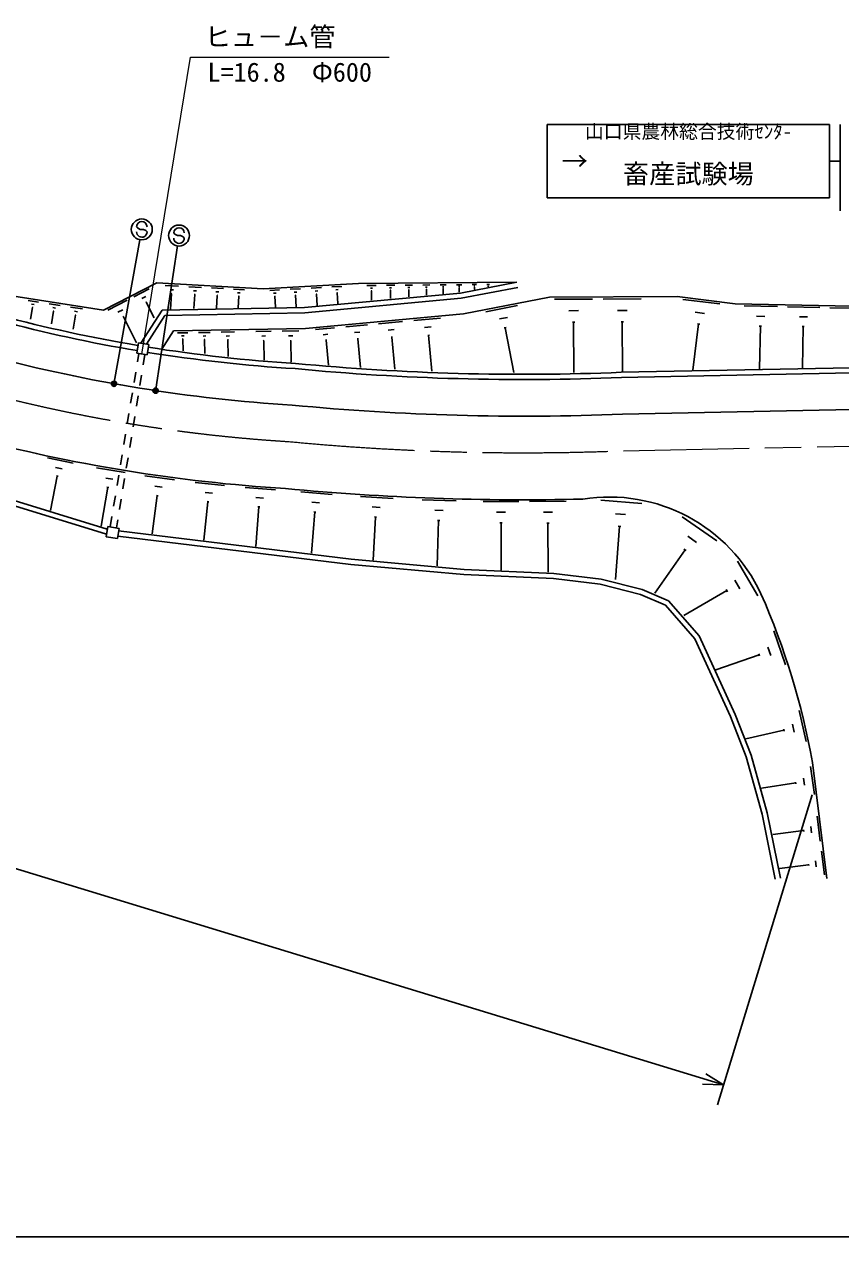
# Model space of a CAD drawing. Units: millimetres, scale not verified. Extents: x 0 to 700000, y -47500 to 447500.
# Drawn here: x 172378 to 250457, y 205000 to 320955 of the extents above; entities that cross this region are included whole.
import ezdxf
from ezdxf.enums import TextEntityAlignment as Align

# ---------------------------------------------------------------- set-up
doc = ezdxf.new("R2010")
doc.units = ezdxf.units.MM
doc.header["$LTSCALE"] = 1000
doc.header["$PDMODE"] = 32
doc.header["$PDSIZE"] = 500
doc.linetypes.add('CHAIN', pattern=[18.5, 12, -1.5, 3.5, -1.5])
for name, color, linetype, lineweight in [('M-STR-HTXT', 7, 'Continuous', 13), ('M-STR-STRC', 7, 'Continuous', 25), ('M-TTL-BAND', 7, 'Continuous', 25), ('S-TTL', 7, 'Continuous', 25)]:
    doc.layers.add(name, color=color, linetype=linetype, lineweight=lineweight)
doc.styles.add('ＭＳ ゴシック', font='')
doc.styles.get('ＭＳ ゴシック').set_extended_font_data('MS Gothic')

msp = doc.modelspace()

# ---------------------------------------------------------------- linework, layer by layer
at = {"layer": 'M-STR-HTXT'}
for p, q in [((183626, 289413), (188264, 317792)), ((188264, 317792), (207264, 317792))]:
    msp.add_line(p, q, dxfattribs=at)
at = {"layer": 'M-STR-STRC'}
for p, q in [((222393, 304354), (222393, 311354)), ((222393, 311354), (249393, 311354)), ((249393, 304354), (249393, 311354)), ((250393, 311354), (250393, 303102)), ((250393, 307854), (249393, 307854)), ((222393, 304354), (249393, 304354)), ((183220, 301477), (183120, 301595)), ((180988, 286721), (183438, 300352)), ((183465, 301338), (183220, 301477)), ((183765, 301335), (183465, 301338)), ((184011, 301223), (183765, 301335)), ((184116, 301087), (184011, 301223)), ((186781, 300887), (186682, 301005)), ((187026, 300748), (186781, 300887)), ((187327, 300746), (187026, 300748)), ((187572, 300634), (187327, 300746)), ((187678, 300497), (187572, 300634)), ((184952, 286064), (187027, 299758)), ((60067, 274272), (239250, 219515)), ((247725, 247249), (238666, 217603)), ((239250, 219515), (237554, 220575)), ((237252, 219585), (239250, 219515))]:
    msp.add_line(p, q, dxfattribs=at)
for centre, radius in [((183615, 301336), 1000), ((187177, 300747), 1000), ((180962, 286573), 150), ((180962, 286573), 120), ((180962, 286573), 90), ((180962, 286573), 60), ((180962, 286573), 30), ((184930, 285916), 150), ((184930, 285916), 120), ((184930, 285916), 90), ((184930, 285916), 60), ((184930, 285916), 30)]:
    msp.add_circle(centre, radius, dxfattribs=at)
for centre, start, end in [((183620, 301591), 359.55488, 179.55488), ((187182, 301001), 359.55488, 179.55488), ((183617, 301091), 179.55488, 359.55488), ((187178, 300501), 179.55488, 359.55488)]:
    msp.add_arc(centre, 500, start, end, dxfattribs=at)
for p in [(180962, 286573), (184930, 285916)]:
    msp.add_point(p, dxfattribs=at)
at = {"layer": 'M-TTL-BAND', "color": 2, "linetype": 'CHAIN', "lineweight": 13}
msp.add_line((229690, 280170), (266933, 280920), dxfattribs=at)
at = {"layer": 'M-TTL-BAND'}
msp.add_line((40000, 205000), (579000, 205000), dxfattribs=at)
at = {"layer": 'M-TTL-BAND', "color": 2, "linetype": 'CHAIN', "lineweight": 13}
for centre, radius, start, end in [((206876, 430763), 150000, 255.3302, 266.50296), ((220113, 515475), 235499, 264.54521, 272.33072)]:
    msp.add_arc(centre, radius, start, end, dxfattribs=at)
at = {"layer": 'S-TTL'}
for p, q in [((164866, 295979), (179949, 293623)), ((179949, 293623), (185045, 296223)), ((185045, 296223), (195224, 295664)), ((185855, 295978), (187141, 295908)), ((188116, 295854), (189319, 295788)), ((190295, 295735), (191417, 295673)), ((195224, 295664), (204337, 296172)), ((199800, 295719), (200796, 295775)), ((201786, 295830), (202746, 295883)), ((204337, 296172), (219489, 296285)), ((205140, 295978), (206023, 295985)), ((205473, 295716), (205694, 295717)), ((207004, 295992), (207808, 295998)), ((207307, 295753), (207508, 295755)), ((208790, 296005), (209518, 296011)), ((209065, 295789), (209247, 295791)), ((210503, 296018), (211157, 296023)), ((210749, 295824), (210913, 295825)), ((212143, 296030), (212728, 296035)), ((212364, 295857), (212510, 295858)), ((213716, 296042), (214234, 296046)), ((213911, 295888), (214041, 295889)), ((213961, 295733), (213993, 295733)), ((213977, 295733), (213980, 295330)), ((219489, 296285), (214100, 295241)), ((219584, 295794), (214171, 294746)), ((215223, 296053), (215620, 296056)), ((215372, 295935), (215472, 295936)), ((215411, 295817), (215435, 295817)), ((215423, 295817), (215425, 295598)), ((216601, 296064), (216870, 296066)), ((216702, 295984), (216770, 295984)), ((216728, 295903), (216745, 295903)), ((216737, 295903), (216737, 295852)), ((172763, 294543), (173742, 294390)), ((180371, 293614), (182211, 294553)), ((182846, 294876), (184336, 295637)), ((183633, 294714), (184006, 294905)), ((186316, 295566), (186638, 295548)), ((186456, 295171), (186376, 293717)), ((186415, 295173), (186496, 295169)), ((188547, 295469), (188848, 295452)), ((188678, 295099), (188604, 293759)), ((188640, 295101), (188715, 295097)), ((190697, 295375), (190978, 295359)), ((190819, 295030), (190752, 293800)), ((190784, 295032), (190854, 295028)), ((192395, 295619), (193440, 295562)), ((192770, 295284), (193031, 295270)), ((192883, 294964), (192822, 293839)), ((192851, 294965), (192916, 294962)), ((195848, 295499), (196799, 295552)), ((196220, 295234), (196458, 295247)), ((196325, 294953), (196385, 294957)), ((196355, 294955), (196414, 293907)), ((197806, 295608), (198792, 295663)), ((198192, 295333), (198439, 295346)), ((198301, 295042), (198363, 295045)), ((198332, 295044), (198393, 293944)), ((214100, 295241), (199174, 293859)), ((214171, 294746), (199202, 293359)), ((200190, 295441), (200439, 295455)), ((200300, 295147), (200363, 295151)), ((200331, 295149), (200391, 294072)), ((202162, 295562), (202402, 295575)), ((202268, 295279), (202328, 295282)), ((202298, 295280), (202355, 294254)), ((205558, 295452), (205613, 295452)), ((205585, 295452), (205592, 294553)), ((207384, 295513), (207434, 295513)), ((207409, 295513), (207415, 294722)), ((209135, 295571), (209180, 295572)), ((209157, 295572), (209163, 294884)), ((210812, 295628), (210853, 295628)), ((210833, 295628), (210837, 295039)), ((212420, 295681), (212457, 295682)), ((212438, 295682), (212442, 295188)), ((222590, 294849), (214383, 293259)), ((222590, 294849), (234811, 294911)), ((223076, 294651), (226726, 294670)), ((227735, 294675), (231379, 294693)), ((234811, 294911), (240357, 294228)), ((235349, 294643), (238905, 294205)), ((173161, 293879), (172987, 292766)), ((173084, 294192), (173329, 294154)), ((173130, 293884), (173191, 293874)), ((174749, 294233), (175806, 294068)), ((175179, 293516), (174988, 292292)), ((175096, 293854), (175360, 293813)), ((175146, 293522), (175212, 293511)), ((176815, 293910), (177952, 293733)), ((177188, 293503), (177472, 293458)), ((181342, 293414), (181802, 293649)), ((185554, 293602), (183520, 290444)), ((184001, 294338), (184094, 294386)), ((184047, 294362), (184807, 292873)), ((199174, 293859), (185554, 293602)), ((216502, 293466), (219546, 294055)), ((224450, 293563), (225363, 293568)), ((229107, 293589), (230018, 293593)), ((236551, 293412), (237440, 293303)), ((240357, 294228), (270646, 293631)), ((241223, 294011), (244393, 293948)), ((245360, 293929), (248445, 293868)), ((249413, 293849), (252415, 293790)), ((177277, 293140), (177067, 291800)), ((177241, 293145), (177312, 293134)), ((181796, 292950), (181911, 293008)), ((181854, 292979), (183124, 290489)), ((185830, 293107), (184057, 290356)), ((199202, 293359), (185830, 293107)), ((214383, 293259), (199285, 291860)), ((203126, 292015), (205188, 292206)), ((206259, 292305), (208551, 292518)), ((209631, 292618), (212171, 292853)), ((217820, 292774), (218581, 292921)), ((224798, 292470), (225026, 292471)), ((224912, 292470), (224937, 287642)), ((229454, 292497), (229682, 292498)), ((229568, 292498), (229592, 287726)), ((236865, 292291), (236320, 287868)), ((236753, 292305), (236976, 292277)), ((242393, 293037), (243185, 293021)), ((246499, 292981), (247270, 292966)), ((186658, 291623), (185529, 289871)), ((199285, 291860), (186658, 291623)), ((187044, 291430), (188018, 291448)), ((187415, 291145), (187658, 291149)), ((189052, 291468), (190167, 291489)), ((189477, 291141), (189756, 291146)), ((191207, 291508), (192474, 291532)), ((191689, 291137), (192006, 291143)), ((194518, 291571), (196002, 291598)), ((195083, 291136), (195454, 291143)), ((197039, 291618), (198650, 291648)), ((197652, 291146), (198055, 291154)), ((200237, 291748), (202051, 291916)), ((200968, 291266), (201421, 291308)), ((203957, 291468), (204472, 291516)), ((207183, 291697), (207756, 291751)), ((210655, 291944), (211290, 292003)), ((210963, 291204), (211122, 291219)), ((211043, 291211), (211362, 287767)), ((218283, 291916), (218473, 291953)), ((218378, 291934), (219205, 287666)), ((242671, 292080), (242869, 292076)), ((242770, 292078), (242690, 288005)), ((246770, 292050), (246963, 292046)), ((246866, 292048), (246788, 288092)), ((183295, 290481), (183133, 289494)), ((183295, 290481), (184282, 290319)), ((184282, 290319), (184120, 289332)), ((187512, 290854), (187572, 290855)), ((187542, 290855), (187563, 289723)), ((189588, 290808), (189657, 290810)), ((189622, 290809), (189648, 289469)), ((191815, 290759), (191894, 290760)), ((191855, 290760), (191884, 289196)), ((195231, 290693), (195324, 290695)), ((195277, 290694), (195312, 288842)), ((197812, 290666), (197913, 290668)), ((197863, 290667), (197901, 288632)), ((201188, 290738), (201302, 290748)), ((201245, 290743), (201467, 288342)), ((204207, 290868), (204336, 290880)), ((204272, 290874), (204525, 288135)), ((207461, 291030), (207604, 291043)), ((207533, 291036), (207818, 287958)), ((183133, 289494), (184120, 289332)), ((183200, 288672), (183330, 289462)), ((183922, 289364), (183760, 288378)), ((182876, 286699), (183038, 287686)), ((229462, 287667), (267532, 288433)), ((229477, 287168), (267355, 287930)), ((183598, 287391), (183435, 286404)), ((182551, 284725), (182714, 285712)), ((183273, 285417), (183111, 284431)), ((140527, 284381), (180235, 272183)), ((140687, 284856), (180317, 272681)), ((229584, 283669), (261613, 284313)), ((182227, 282752), (182389, 283739)), ((182948, 283444), (182786, 282457)), ((181902, 280778), (182064, 281765)), ((182624, 281470), (182462, 280484)), ((174598, 279481), (177071, 278983)), ((181577, 278805), (181740, 279792)), ((182299, 279497), (182137, 278510)), ((175376, 278552), (175994, 278428)), ((179278, 278549), (182015, 278088)), ((175536, 277748), (174873, 274457)), ((175458, 277764), (175613, 277733)), ((180166, 277555), (180850, 277440)), ((181253, 276831), (181415, 277818)), ((181975, 277523), (181812, 276537)), ((183910, 277784), (186758, 277393)), ((188711, 277140), (191540, 276841)), ((180370, 276676), (179744, 272960)), ((180285, 276691), (180456, 276662)), ((184861, 276783), (185573, 276685)), ((189682, 276179), (190389, 276105)), ((193508, 276647), (196390, 276422)), ((198825, 276231), (201820, 275989)), ((180928, 274858), (181090, 275845)), ((181650, 275550), (181488, 274563)), ((185099, 275880), (184595, 272213)), ((185010, 275892), (185188, 275868)), ((189946, 275293), (189557, 271610)), ((189858, 275303), (190035, 275284)), ((194521, 275698), (195242, 275642)), ((199876, 275242), (200624, 275181)), ((204524, 275790), (207645, 275614)), ((210442, 275482), (213683, 275380)), ((216277, 275317), (219668, 275326)), ((220708, 275329), (224202, 275339)), ((227527, 275430), (231436, 275128)), ((180604, 272884), (180766, 273871)), ((194814, 274805), (194519, 271007)), ((194724, 274812), (194904, 274798)), ((200178, 274313), (199859, 270358)), ((200084, 274320), (200271, 274305)), ((205642, 274788), (206422, 274744)), ((205979, 273830), (205746, 269707)), ((205881, 273835), (206076, 273824)), ((211627, 274471), (212437, 274446)), ((217551, 274303), (218399, 274306)), ((222021, 274284), (222895, 274287)), ((228902, 274144), (229880, 274068)), ((235279, 273855), (238621, 271545)), ((180195, 271938), (180357, 272925)), ((180357, 272925), (181442, 272747)), ((181325, 273576), (181196, 272787)), ((181280, 271760), (181442, 272747)), ((181402, 272500), (203653, 269797)), ((212001, 273486), (211865, 269152)), ((211900, 273489), (212103, 273483)), ((217872, 273287), (218084, 273288)), ((217978, 273287), (217990, 268761)), ((222351, 273237), (222570, 273237)), ((222461, 273237), (222473, 268562)), ((229300, 272933), (228907, 267840)), ((229178, 272943), (229423, 272924)), ((180195, 271938), (181280, 271760)), ((181321, 272006), (203600, 269299)), ((235839, 271986), (236675, 271408)), ((235564, 270694), (232692, 266538)), ((235460, 270767), (235669, 270622)), ((203600, 269299), (214410, 268319)), ((203653, 269797), (214444, 268818)), ((240596, 269609), (242520, 266286)), ((214410, 268319), (222981, 267939)), ((214444, 268818), (223023, 268438)), ((222981, 267939), (227457, 267397)), ((223023, 268438), (227549, 267889)), ((227549, 267889), (231471, 266895)), ((227457, 267397), (231309, 266420)), ((231471, 266895), (233998, 265804)), ((239564, 266793), (235458, 264417)), ((239504, 266897), (239624, 266690)), ((240321, 267786), (240801, 266955)), ((231309, 266420), (233696, 265389)), ((233998, 265804), (236914, 262463)), ((233696, 265389), (236490, 262189)), ((236490, 262189), (239908, 254756)), ((236914, 262463), (240368, 254953)), ((244053, 262957), (245180, 259683)), ((243493, 261391), (243775, 260573)), ((242652, 260644), (238515, 259221)), ((242616, 260746), (242687, 260542)), ((246468, 255320), (247137, 252355)), ((239908, 254756), (241427, 250904)), ((240368, 254953), (241902, 251063)), ((245829, 254007), (245997, 253266)), ((245023, 253436), (241395, 252618)), ((245003, 253529), (245044, 253344)), ((241427, 250904), (242946, 245425)), ((241902, 251063), (243432, 245541)), ((247557, 249979), (247956, 247309)), ((247751, 250340), (249137, 239249)), ((246155, 248405), (242877, 247915)), ((246142, 248488), (246167, 248321)), ((246906, 248858), (247006, 248191)), ((242946, 245425), (244194, 239186)), ((243432, 245541), (244684, 239284)), ((248190, 245215), (248488, 242827)), ((246906, 243842), (243948, 243472)), ((246897, 243917), (246916, 243768)), ((247585, 244230), (247660, 243633)), ((248607, 241879), (248890, 239613)), ((247389, 240576), (244597, 240227)), ((247380, 240647), (247398, 240505)), ((248033, 240944), (248104, 240377))]:
    msp.add_line(p, q, dxfattribs=at)
for centre, radius, start, end in [((206876, 430763), 143000, 255.05123, 260.45909), ((206876, 430763), 142500, 255.05178, 260.45839), ((206876, 430763), 142500, 260.86047, 266.55425), ((206876, 430763), 146500, 255.0474, 266.5263), ((206876, 430763), 143000, 260.85976, 266.55067), ((220113, 515475), 228499, 264.51509, 272.34864), ((220113, 515475), 227999, 264.51285, 272.34995), ((220113, 515475), 231999, 264.53041, 272.33958), ((206876, 430763), 154500, 255.03918, 266.47437), ((220113, 515475), 239999, 264.56352, 271.35753), ((228318, 259736), 16006, 24.96122, 99.0552), ((177667, 237809), 71195, 10.13719, 23.75697)]:
    msp.add_arc(centre, radius, start, end, dxfattribs=at)

# ---------------------------------------------------------------- texts
at = {"layer": 'M-STR-HTXT', "style": 'ＭＳ ゴシック'}
msp.add_text('ヒュ－ム管', height=1833, dxfattribs=at).set_placement((189639, 318292), align=Align.BOTTOM_LEFT)
msp.add_text('L=16.8\u3000Φ600', height=1833, dxfattribs=at).set_placement((197764, 317292), align=Align.TOP_CENTER)
at = {"layer": 'M-STR-STRC', "style": 'ＭＳ ゴシック'}
msp.add_text('山口県農林総合技術ｾﾝﾀ-', height=1320, dxfattribs=at).set_placement((235893, 311354), align=Align.TOP_CENTER)
msp.add_text('→', height=1833, dxfattribs=at).set_placement((226274, 307854), align=Align.MIDDLE_RIGHT)
msp.add_text('畜産試験場', height=1833, dxfattribs=at).set_placement((235893, 306646), align=Align.MIDDLE_CENTER)

doc.saveas('drawing.dxf')
